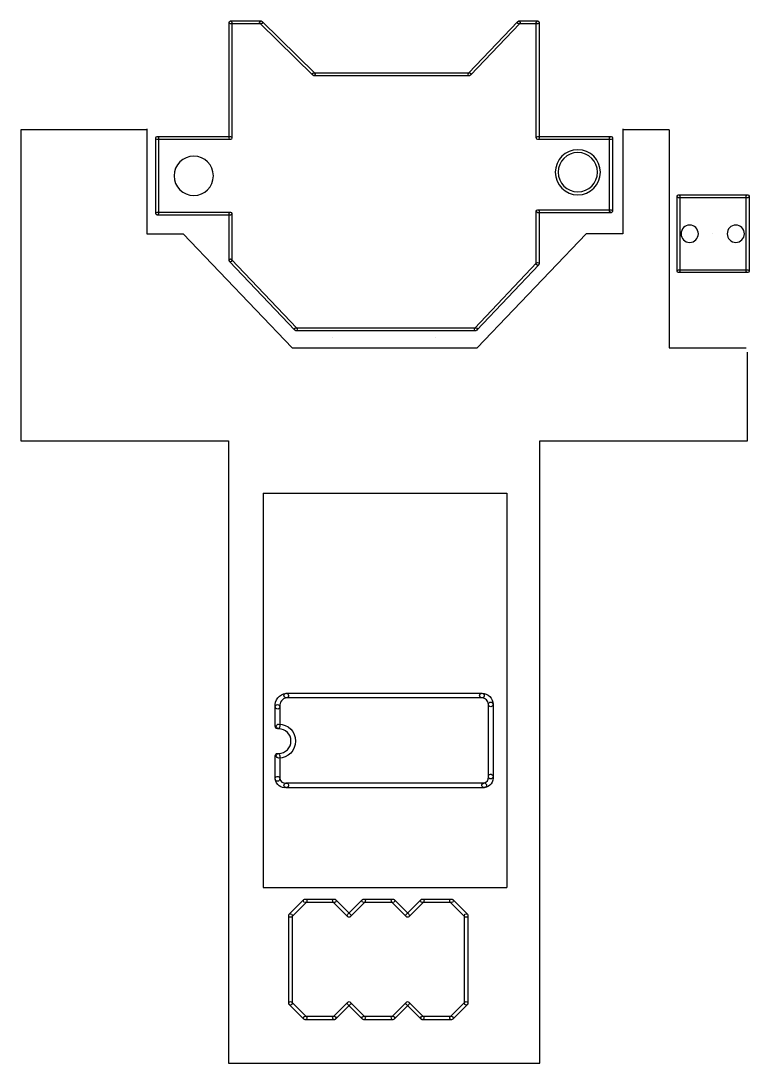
# Model space of a CAD drawing. Header units: inches. Extents: x 5 to 145, y -76 to 99.
# Drawn here: x 77.13 to 108.71, y -73.69 to -28.47 of the extents above; entities that cross this region are included whole.
import ezdxf

# ---------------------------------------------------------------- set-up
doc = ezdxf.new("R2010")
doc.units = ezdxf.units.IN
doc.header["$MEASUREMENT"] = 0
doc.layers.add('24', color=7, linetype='Continuous')

# ---------------------------------------------------------------- blocks, each defined once
blk = doc.blocks.new('block 21')
at = {"layer": '24', "color": 7, "lineweight": 25}
for points in [[(87.64, -48.954), (87.64, -66.074)], [(87.64, -48.954), (98.203, -48.954)], [(98.203, -48.954), (98.203, -66.074)], [(87.64, -66.074), (98.203, -66.074)]]:
    blk.add_lwpolyline(points, dxfattribs=at)
blk = doc.blocks.new('block 23')
at = {"layer": '24', "color": 7, "lineweight": 25}
blk.add_lwpolyline([(108.633, -46.69), (108.633, -42.844)], dxfattribs=at)
blk = doc.blocks.new('block 24')
at = {"layer": '24', "color": 7, "lineweight": 25}
blk.add_lwpolyline([(77.133, -33.19), (77.133, -46.69)], dxfattribs=at)
blk = doc.blocks.new('block 25')
at = {"layer": '24', "color": 7, "lineweight": 25}
blk.add_lwpolyline([(86.133, -73.69), (99.633, -73.69)], dxfattribs=at)
blk = doc.blocks.new('block 26')
at = {"layer": '24', "color": 7, "lineweight": 25}
blk.add_lwpolyline([(77.133, -46.69), (86.133, -46.69)], dxfattribs=at)
blk = doc.blocks.new('block 27')
at = {"layer": '24', "color": 7, "lineweight": 25}
blk.add_lwpolyline([(86.133, -46.69), (86.133, -73.69)], dxfattribs=at)
blk = doc.blocks.new('block 28')
at = {"layer": '24', "color": 7, "lineweight": 25}
blk.add_lwpolyline([(99.633, -73.69), (99.633, -46.69)], dxfattribs=at)
blk = doc.blocks.new('block 29')
at = {"layer": '24', "color": 7, "lineweight": 25}
blk.add_lwpolyline([(99.633, -46.69), (108.633, -46.69)], dxfattribs=at)
blk = doc.blocks.new('block 30')
at = {"layer": '24', "color": 7, "lineweight": 25}
blk.add_lwpolyline([(105.249, -33.19), (103.233, -33.19)], dxfattribs=at)
blk = doc.blocks.new('block 31')
at = {"layer": '24', "color": 7, "lineweight": 25}
blk.add_lwpolyline([(82.589, -33.19), (77.133, -33.19)], dxfattribs=at)
blk = doc.blocks.new('block 32')
at = {"layer": '24', "color": 7, "lineweight": 25}
for points in [[(82.589, -33.157), (82.589, -37.705)], [(82.589, -37.705), (84.175, -37.705)], [(88.899, -42.655), (84.175, -37.705)]]:
    blk.add_lwpolyline(points, dxfattribs=at)
blk = doc.blocks.new('block 33')
at = {"layer": '24', "color": 7, "lineweight": 25}
for points in [[(103.233, -33.157), (103.233, -37.705)], [(96.923, -42.655), (101.648, -37.705)], [(103.233, -37.705), (101.648, -37.705)]]:
    blk.add_lwpolyline(points, dxfattribs=at)
blk = doc.blocks.new('block 22')
at = {"layer": '24', "color": 7, "lineweight": 25}
for points in [[(105.249, -33.19), (105.249, -42.655)], [(88.899, -42.655), (96.923, -42.655)], [(105.249, -42.655), (108.584, -42.655)]]:
    blk.add_lwpolyline(points, dxfattribs=at)
at = {"layer": '24'}
for name in ['block 24', 'block 31', 'block 32', 'block 33', 'block 30', 'block 23', 'block 26', 'block 27', 'block 28', 'block 29', 'block 25']:
    blk.add_blockref(name, (0, 0), dxfattribs=at)
blk = doc.blocks.new('block 20')
at = {"layer": '24'}
for name in ['block 22', 'block 21']:
    blk.add_blockref(name, (0, 0), dxfattribs=at)
blk = doc.blocks.new('block 108')
at = {"layer": '24', "color": 7, "lineweight": 25}
blk.add_open_spline([(107.758, -37.705), (107.758, -37.498), (107.926, -37.33), (108.133, -37.33), (108.34, -37.33), (108.508, -37.498), (108.508, -37.705), (108.508, -37.912), (108.34, -38.08), (108.133, -38.08), (107.926, -38.08), (107.758, -37.912), (107.758, -37.705), (107.758, -37.705), (107.758, -37.705), (107.758, -37.705)], degree=3, knots=[0, 0, 0, 0, 1, 1, 1, 2, 2, 2, 3, 3, 3, 4, 4, 4, 5, 5, 5, 5], dxfattribs=at)
blk = doc.blocks.new('block 109')
at = {"layer": '24', "color": 7, "lineweight": 25}
blk.add_open_spline([(105.758, -37.705), (105.758, -37.498), (105.926, -37.33), (106.133, -37.33), (106.34, -37.33), (106.508, -37.498), (106.508, -37.705), (106.508, -37.912), (106.34, -38.08), (106.133, -38.08), (105.926, -38.08), (105.758, -37.912), (105.758, -37.705), (105.758, -37.705), (105.758, -37.705), (105.758, -37.705)], degree=3, knots=[0, 0, 0, 0, 1, 1, 1, 2, 2, 2, 3, 3, 3, 4, 4, 4, 5, 5, 5, 5], dxfattribs=at)
blk = doc.blocks.new('block 110')
at = {"layer": '24', "lineweight": 0}
blk.add_lwpolyline([(107.133, -37.69), (107.133, -37.69)], dxfattribs=at)
blk = doc.blocks.new('block 111')
at = {"layer": '24', "color": 7, "lineweight": 25}
blk.add_open_spline([(83.043, -36.893), (83.043, -36.893), (86.223, -36.893), (86.223, -36.893), (86.258, -36.893), (86.287, -36.865), (86.287, -36.83), (86.287, -36.795), (86.258, -36.766), (86.223, -36.766), (86.223, -36.766), (83.043, -36.766), (83.043, -36.766), (83.008, -36.766), (82.98, -36.795), (82.98, -36.83), (82.98, -36.865), (83.008, -36.893), (83.043, -36.893)], degree=3, knots=[0, 0, 0, 0, 1, 1, 1, 2, 2, 2, 3, 3, 3, 4, 4, 4, 5, 5, 5, 6, 6, 6, 6], dxfattribs=at)
blk = doc.blocks.new('block 112')
at = {"layer": '24', "color": 7, "lineweight": 25}
blk.add_open_spline([(86.16, -36.83), (86.16, -36.83), (86.16, -38.862), (86.16, -38.862), (86.16, -38.897), (86.188, -38.925), (86.223, -38.925), (86.258, -38.925), (86.287, -38.897), (86.287, -38.862), (86.287, -38.862), (86.287, -36.83), (86.287, -36.83), (86.287, -36.795), (86.258, -36.766), (86.223, -36.766), (86.188, -36.766), (86.16, -36.795), (86.16, -36.83)], degree=3, knots=[0, 0, 0, 0, 1, 1, 1, 2, 2, 2, 3, 3, 3, 4, 4, 4, 5, 5, 5, 6, 6, 6, 6], dxfattribs=at)
blk = doc.blocks.new('block 113')
at = {"layer": '24', "color": 7, "lineweight": 25}
blk.add_open_spline([(86.177, -38.906), (86.177, -38.906), (89.011, -41.894), (89.011, -41.894), (89.035, -41.919), (89.075, -41.92), (89.101, -41.896), (89.126, -41.872), (89.127, -41.832), (89.103, -41.806), (89.103, -41.806), (86.269, -38.818), (86.269, -38.818), (86.245, -38.793), (86.205, -38.792), (86.179, -38.816), (86.154, -38.84), (86.153, -38.88), (86.177, -38.906)], degree=3, knots=[0, 0, 0, 0, 1, 1, 1, 2, 2, 2, 3, 3, 3, 4, 4, 4, 5, 5, 5, 6, 6, 6, 6], dxfattribs=at)
blk = doc.blocks.new('block 114')
at = {"layer": '24', "color": 7, "lineweight": 25}
blk.add_open_spline([(89.057, -41.913), (89.057, -41.913), (96.863, -41.913), (96.863, -41.913), (96.898, -41.913), (96.927, -41.885), (96.927, -41.85), (96.927, -41.815), (96.898, -41.786), (96.863, -41.786), (96.863, -41.786), (89.057, -41.786), (89.057, -41.786), (89.022, -41.786), (88.994, -41.815), (88.994, -41.85), (88.994, -41.885), (89.022, -41.913), (89.057, -41.913)], degree=3, knots=[0, 0, 0, 0, 1, 1, 1, 2, 2, 2, 3, 3, 3, 4, 4, 4, 5, 5, 5, 6, 6, 6, 6], dxfattribs=at)
blk = doc.blocks.new('block 115')
at = {"layer": '24', "color": 7, "lineweight": 25}
blk.add_open_spline([(96.909, -41.894), (96.909, -41.894), (99.589, -39.06), (99.589, -39.06), (99.613, -39.034), (99.612, -38.994), (99.587, -38.97), (99.561, -38.946), (99.521, -38.947), (99.497, -38.972), (99.497, -38.972), (96.817, -41.806), (96.817, -41.806), (96.793, -41.832), (96.794, -41.872), (96.82, -41.896), (96.845, -41.92), (96.885, -41.919), (96.909, -41.894)], degree=3, knots=[0, 0, 0, 0, 1, 1, 1, 2, 2, 2, 3, 3, 3, 4, 4, 4, 5, 5, 5, 6, 6, 6, 6], dxfattribs=at)
blk = doc.blocks.new('block 116')
at = {"layer": '24', "color": 7, "lineweight": 25}
blk.add_open_spline([(99.607, -39.016), (99.607, -39.016), (99.607, -36.73), (99.607, -36.73), (99.607, -36.695), (99.578, -36.666), (99.543, -36.666), (99.508, -36.666), (99.48, -36.695), (99.48, -36.73), (99.48, -36.73), (99.48, -39.016), (99.48, -39.016), (99.48, -39.051), (99.508, -39.079), (99.543, -39.079), (99.578, -39.079), (99.607, -39.051), (99.607, -39.016)], degree=3, knots=[0, 0, 0, 0, 1, 1, 1, 2, 2, 2, 3, 3, 3, 4, 4, 4, 5, 5, 5, 6, 6, 6, 6], dxfattribs=at)
blk = doc.blocks.new('block 117')
at = {"layer": '24', "color": 7, "lineweight": 25}
blk.add_open_spline([(99.543, -36.793), (99.543, -36.793), (102.723, -36.793), (102.723, -36.793), (102.758, -36.793), (102.787, -36.765), (102.787, -36.73), (102.787, -36.695), (102.758, -36.666), (102.723, -36.666), (102.723, -36.666), (99.543, -36.666), (99.543, -36.666), (99.508, -36.666), (99.48, -36.695), (99.48, -36.73), (99.48, -36.765), (99.508, -36.793), (99.543, -36.793)], degree=3, knots=[0, 0, 0, 0, 1, 1, 1, 2, 2, 2, 3, 3, 3, 4, 4, 4, 5, 5, 5, 6, 6, 6, 6], dxfattribs=at)
blk = doc.blocks.new('block 118')
at = {"layer": '24', "color": 7, "lineweight": 25}
blk.add_open_spline([(102.787, -36.73), (102.787, -36.73), (102.787, -33.55), (102.787, -33.55), (102.787, -33.515), (102.758, -33.486), (102.723, -33.486), (102.688, -33.486), (102.66, -33.515), (102.66, -33.55), (102.66, -33.55), (102.66, -36.73), (102.66, -36.73), (102.66, -36.765), (102.688, -36.793), (102.723, -36.793), (102.758, -36.793), (102.787, -36.765), (102.787, -36.73)], degree=3, knots=[0, 0, 0, 0, 1, 1, 1, 2, 2, 2, 3, 3, 3, 4, 4, 4, 5, 5, 5, 6, 6, 6, 6], dxfattribs=at)
blk = doc.blocks.new('block 119')
at = {"layer": '24', "color": 7, "lineweight": 25}
blk.add_open_spline([(102.723, -33.486), (102.723, -33.486), (99.543, -33.486), (99.543, -33.486), (99.508, -33.486), (99.48, -33.515), (99.48, -33.55), (99.48, -33.585), (99.508, -33.613), (99.543, -33.613), (99.543, -33.613), (102.723, -33.613), (102.723, -33.613), (102.758, -33.613), (102.787, -33.585), (102.787, -33.55), (102.787, -33.515), (102.758, -33.486), (102.723, -33.486)], degree=3, knots=[0, 0, 0, 0, 1, 1, 1, 2, 2, 2, 3, 3, 3, 4, 4, 4, 5, 5, 5, 6, 6, 6, 6], dxfattribs=at)
blk = doc.blocks.new('block 120')
at = {"layer": '24', "color": 7, "lineweight": 25}
blk.add_open_spline([(99.607, -33.55), (99.607, -33.55), (99.607, -28.538), (99.607, -28.538), (99.607, -28.503), (99.578, -28.474), (99.543, -28.474), (99.508, -28.474), (99.48, -28.503), (99.48, -28.538), (99.48, -28.538), (99.48, -33.55), (99.48, -33.55), (99.48, -33.585), (99.508, -33.613), (99.543, -33.613), (99.578, -33.613), (99.607, -33.585), (99.607, -33.55)], degree=3, knots=[0, 0, 0, 0, 1, 1, 1, 2, 2, 2, 3, 3, 3, 4, 4, 4, 5, 5, 5, 6, 6, 6, 6], dxfattribs=at)
blk = doc.blocks.new('block 121')
at = {"layer": '24', "color": 7, "lineweight": 25}
blk.add_open_spline([(99.543, -28.474), (99.543, -28.474), (98.725, -28.474), (98.725, -28.474), (98.69, -28.474), (98.662, -28.503), (98.662, -28.538), (98.662, -28.573), (98.69, -28.601), (98.725, -28.601), (98.725, -28.601), (99.543, -28.601), (99.543, -28.601), (99.578, -28.601), (99.607, -28.573), (99.607, -28.538), (99.607, -28.503), (99.578, -28.474), (99.543, -28.474)], degree=3, knots=[0, 0, 0, 0, 1, 1, 1, 2, 2, 2, 3, 3, 3, 4, 4, 4, 5, 5, 5, 6, 6, 6, 6], dxfattribs=at)
blk = doc.blocks.new('block 122')
at = {"layer": '24', "color": 7, "lineweight": 25}
blk.add_open_spline([(98.679, -28.494), (98.679, -28.494), (96.539, -30.742), (96.539, -30.742), (96.515, -30.768), (96.516, -30.808), (96.541, -30.832), (96.567, -30.856), (96.607, -30.855), (96.631, -30.83), (96.631, -30.83), (98.771, -28.582), (98.771, -28.582), (98.795, -28.556), (98.794, -28.516), (98.769, -28.492), (98.744, -28.468), (98.703, -28.469), (98.679, -28.494)], degree=3, knots=[0, 0, 0, 0, 1, 1, 1, 2, 2, 2, 3, 3, 3, 4, 4, 4, 5, 5, 5, 6, 6, 6, 6], dxfattribs=at)
blk = doc.blocks.new('block 123')
at = {"layer": '24', "color": 7, "lineweight": 25}
blk.add_open_spline([(96.585, -30.722), (96.585, -30.722), (89.835, -30.722), (89.835, -30.722), (89.8, -30.722), (89.772, -30.751), (89.772, -30.786), (89.772, -30.821), (89.8, -30.849), (89.835, -30.849), (89.835, -30.849), (96.585, -30.849), (96.585, -30.849), (96.62, -30.849), (96.649, -30.821), (96.649, -30.786), (96.649, -30.751), (96.62, -30.722), (96.585, -30.722)], degree=3, knots=[0, 0, 0, 0, 1, 1, 1, 2, 2, 2, 3, 3, 3, 4, 4, 4, 5, 5, 5, 6, 6, 6, 6], dxfattribs=at)
blk = doc.blocks.new('block 124')
at = {"layer": '24', "color": 7, "lineweight": 25}
blk.add_open_spline([(89.88, -30.741), (89.88, -30.741), (87.594, -28.493), (87.594, -28.493), (87.569, -28.468), (87.528, -28.468), (87.504, -28.493), (87.479, -28.518), (87.48, -28.559), (87.505, -28.583), (87.505, -28.583), (89.791, -30.831), (89.791, -30.831), (89.816, -30.856), (89.856, -30.855), (89.88, -30.83), (89.905, -30.805), (89.905, -30.765), (89.88, -30.741)], degree=3, knots=[0, 0, 0, 0, 1, 1, 1, 2, 2, 2, 3, 3, 3, 4, 4, 4, 5, 5, 5, 6, 6, 6, 6], dxfattribs=at)
blk = doc.blocks.new('block 125')
at = {"layer": '24', "color": 7, "lineweight": 25}
blk.add_open_spline([(87.549, -28.474), (87.549, -28.474), (86.223, -28.474), (86.223, -28.474), (86.188, -28.474), (86.16, -28.503), (86.16, -28.538), (86.16, -28.573), (86.188, -28.601), (86.223, -28.601), (86.223, -28.601), (87.549, -28.601), (87.549, -28.601), (87.584, -28.601), (87.613, -28.573), (87.613, -28.538), (87.613, -28.503), (87.584, -28.474), (87.549, -28.474)], degree=3, knots=[0, 0, 0, 0, 1, 1, 1, 2, 2, 2, 3, 3, 3, 4, 4, 4, 5, 5, 5, 6, 6, 6, 6], dxfattribs=at)
blk = doc.blocks.new('block 126')
at = {"layer": '24', "color": 7, "lineweight": 25}
blk.add_open_spline([(86.16, -28.538), (86.16, -28.538), (86.16, -33.55), (86.16, -33.55), (86.16, -33.585), (86.188, -33.613), (86.223, -33.613), (86.258, -33.613), (86.287, -33.585), (86.287, -33.55), (86.287, -33.55), (86.287, -28.538), (86.287, -28.538), (86.287, -28.503), (86.258, -28.474), (86.223, -28.474), (86.188, -28.474), (86.16, -28.503), (86.16, -28.538)], degree=3, knots=[0, 0, 0, 0, 1, 1, 1, 2, 2, 2, 3, 3, 3, 4, 4, 4, 5, 5, 5, 6, 6, 6, 6], dxfattribs=at)
blk = doc.blocks.new('block 127')
at = {"layer": '24', "color": 7, "lineweight": 25}
blk.add_open_spline([(86.223, -33.486), (86.223, -33.486), (83.043, -33.486), (83.043, -33.486), (83.008, -33.486), (82.98, -33.515), (82.98, -33.55), (82.98, -33.585), (83.008, -33.613), (83.043, -33.613), (83.043, -33.613), (86.223, -33.613), (86.223, -33.613), (86.258, -33.613), (86.287, -33.585), (86.287, -33.55), (86.287, -33.515), (86.258, -33.486), (86.223, -33.486)], degree=3, knots=[0, 0, 0, 0, 1, 1, 1, 2, 2, 2, 3, 3, 3, 4, 4, 4, 5, 5, 5, 6, 6, 6, 6], dxfattribs=at)
blk = doc.blocks.new('block 128')
at = {"layer": '24', "color": 7, "lineweight": 25}
blk.add_open_spline([(82.98, -33.55), (82.98, -33.55), (82.98, -36.83), (82.98, -36.83), (82.98, -36.865), (83.008, -36.893), (83.043, -36.893), (83.078, -36.893), (83.107, -36.865), (83.107, -36.83), (83.107, -36.83), (83.107, -33.55), (83.107, -33.55), (83.107, -33.515), (83.078, -33.486), (83.043, -33.486), (83.008, -33.486), (82.98, -33.515), (82.98, -33.55)], degree=3, knots=[0, 0, 0, 0, 1, 1, 1, 2, 2, 2, 3, 3, 3, 4, 4, 4, 5, 5, 5, 6, 6, 6, 6], dxfattribs=at)
blk = doc.blocks.new('block 129')
at = {"layer": '24', "color": 7, "lineweight": 25}
blk.add_open_spline([(83.777, -35.19), (83.777, -34.719), (84.158, -34.338), (84.629, -34.338), (85.1, -34.338), (85.481, -34.719), (85.481, -35.19), (85.481, -35.661), (85.1, -36.042), (84.629, -36.042), (84.158, -36.042), (83.777, -35.661), (83.777, -35.19), (83.777, -35.19), (83.777, -35.19), (83.777, -35.19)], degree=3, knots=[0, 0, 0, 0, 1, 1, 1, 2, 2, 2, 3, 3, 3, 4, 4, 4, 5, 5, 5, 5], dxfattribs=at)
blk = doc.blocks.new('block 130')
at = {"layer": '24', "color": 7, "lineweight": 25}
blk.add_open_spline([(100.431, -35.036), (100.431, -34.565), (100.812, -34.184), (101.283, -34.184), (101.754, -34.184), (102.135, -34.565), (102.135, -35.036), (102.135, -35.507), (101.754, -35.888), (101.283, -35.888), (100.812, -35.888), (100.431, -35.507), (100.431, -35.036), (100.431, -35.036), (100.431, -35.036), (100.431, -35.036)], degree=3, knots=[0, 0, 0, 0, 1, 1, 1, 2, 2, 2, 3, 3, 3, 4, 4, 4, 5, 5, 5, 5], dxfattribs=at)
blk = doc.blocks.new('block 131')
at = {"layer": '24', "color": 7, "lineweight": 25}
blk.add_open_spline([(100.304, -35.036), (100.304, -34.495), (100.742, -34.057), (101.283, -34.057), (101.824, -34.057), (102.262, -34.495), (102.262, -35.036), (102.262, -35.577), (101.824, -36.015), (101.283, -36.015), (100.742, -36.015), (100.304, -35.577), (100.304, -35.036), (100.304, -35.036), (100.304, -35.036), (100.304, -35.036)], degree=3, knots=[0, 0, 0, 0, 1, 1, 1, 2, 2, 2, 3, 3, 3, 4, 4, 4, 5, 5, 5, 5], dxfattribs=at)
blk = doc.blocks.new('block 132')
at = {"layer": '24', "color": 7, "lineweight": 25}
blk.add_open_spline([(105.647, -39.393), (105.647, -39.393), (108.647, -39.393), (108.647, -39.393), (108.682, -39.393), (108.711, -39.365), (108.711, -39.33), (108.711, -39.295), (108.682, -39.266), (108.647, -39.266), (108.647, -39.266), (105.647, -39.266), (105.647, -39.266), (105.612, -39.266), (105.584, -39.295), (105.584, -39.33), (105.584, -39.365), (105.612, -39.393), (105.647, -39.393)], degree=3, knots=[0, 0, 0, 0, 1, 1, 1, 2, 2, 2, 3, 3, 3, 4, 4, 4, 5, 5, 5, 6, 6, 6, 6], dxfattribs=at)
blk = doc.blocks.new('block 133')
at = {"layer": '24', "color": 7, "lineweight": 25}
blk.add_open_spline([(108.711, -39.33), (108.711, -39.33), (108.711, -36.08), (108.711, -36.08), (108.711, -36.045), (108.682, -36.016), (108.647, -36.016), (108.612, -36.016), (108.584, -36.045), (108.584, -36.08), (108.584, -36.08), (108.584, -39.33), (108.584, -39.33), (108.584, -39.365), (108.612, -39.393), (108.647, -39.393), (108.682, -39.393), (108.711, -39.365), (108.711, -39.33)], degree=3, knots=[0, 0, 0, 0, 1, 1, 1, 2, 2, 2, 3, 3, 3, 4, 4, 4, 5, 5, 5, 6, 6, 6, 6], dxfattribs=at)
blk = doc.blocks.new('block 134')
at = {"layer": '24', "color": 7, "lineweight": 25}
blk.add_open_spline([(108.647, -36.016), (108.647, -36.016), (105.647, -36.016), (105.647, -36.016), (105.612, -36.016), (105.584, -36.045), (105.584, -36.08), (105.584, -36.115), (105.612, -36.143), (105.647, -36.143), (105.647, -36.143), (108.647, -36.143), (108.647, -36.143), (108.682, -36.143), (108.711, -36.115), (108.711, -36.08), (108.711, -36.045), (108.682, -36.016), (108.647, -36.016)], degree=3, knots=[0, 0, 0, 0, 1, 1, 1, 2, 2, 2, 3, 3, 3, 4, 4, 4, 5, 5, 5, 6, 6, 6, 6], dxfattribs=at)
blk = doc.blocks.new('block 135')
at = {"layer": '24', "color": 7, "lineweight": 25}
blk.add_open_spline([(105.584, -36.08), (105.584, -36.08), (105.584, -39.33), (105.584, -39.33), (105.584, -39.365), (105.612, -39.393), (105.647, -39.393), (105.682, -39.393), (105.711, -39.365), (105.711, -39.33), (105.711, -39.33), (105.711, -36.08), (105.711, -36.08), (105.711, -36.045), (105.682, -36.016), (105.647, -36.016), (105.612, -36.016), (105.584, -36.045), (105.584, -36.08)], degree=3, knots=[0, 0, 0, 0, 1, 1, 1, 2, 2, 2, 3, 3, 3, 4, 4, 4, 5, 5, 5, 6, 6, 6, 6], dxfattribs=at)
blk = doc.blocks.new('block 136')
at = {"layer": '24', "color": 7, "lineweight": 25}
blk.add_open_spline([(89.458, -66.726), (89.458, -66.726), (90.728, -66.726), (90.728, -66.726), (90.77, -66.726), (90.804, -66.692), (90.804, -66.65), (90.804, -66.608), (90.77, -66.574), (90.728, -66.574), (90.728, -66.574), (89.458, -66.574), (89.458, -66.574), (89.416, -66.574), (89.382, -66.608), (89.382, -66.65), (89.382, -66.692), (89.416, -66.726), (89.458, -66.726)], degree=3, knots=[0, 0, 0, 0, 1, 1, 1, 2, 2, 2, 3, 3, 3, 4, 4, 4, 5, 5, 5, 6, 6, 6, 6], dxfattribs=at)
blk = doc.blocks.new('block 137')
at = {"layer": '24', "color": 7, "lineweight": 25}
blk.add_open_spline([(90.674, -66.704), (90.674, -66.704), (91.309, -67.339), (91.309, -67.339), (91.339, -67.369), (91.387, -67.369), (91.417, -67.339), (91.447, -67.309), (91.447, -67.261), (91.417, -67.231), (91.417, -67.231), (90.782, -66.596), (90.782, -66.596), (90.752, -66.566), (90.704, -66.566), (90.674, -66.596), (90.644, -66.626), (90.644, -66.674), (90.674, -66.704)], degree=3, knots=[0, 0, 0, 0, 1, 1, 1, 2, 2, 2, 3, 3, 3, 4, 4, 4, 5, 5, 5, 6, 6, 6, 6], dxfattribs=at)
blk = doc.blocks.new('block 138')
at = {"layer": '24', "color": 7, "lineweight": 25}
blk.add_open_spline([(91.417, -67.339), (91.417, -67.339), (92.052, -66.704), (92.052, -66.704), (92.082, -66.674), (92.082, -66.626), (92.052, -66.596), (92.022, -66.566), (91.974, -66.566), (91.944, -66.596), (91.944, -66.596), (91.309, -67.231), (91.309, -67.231), (91.279, -67.261), (91.279, -67.309), (91.309, -67.339), (91.339, -67.369), (91.387, -67.369), (91.417, -67.339)], degree=3, knots=[0, 0, 0, 0, 1, 1, 1, 2, 2, 2, 3, 3, 3, 4, 4, 4, 5, 5, 5, 6, 6, 6, 6], dxfattribs=at)
blk = doc.blocks.new('block 139')
at = {"layer": '24', "color": 7, "lineweight": 25}
blk.add_open_spline([(91.998, -66.726), (91.998, -66.726), (93.268, -66.726), (93.268, -66.726), (93.31, -66.726), (93.344, -66.692), (93.344, -66.65), (93.344, -66.608), (93.31, -66.574), (93.268, -66.574), (93.268, -66.574), (91.998, -66.574), (91.998, -66.574), (91.956, -66.574), (91.922, -66.608), (91.922, -66.65), (91.922, -66.692), (91.956, -66.726), (91.998, -66.726)], degree=3, knots=[0, 0, 0, 0, 1, 1, 1, 2, 2, 2, 3, 3, 3, 4, 4, 4, 5, 5, 5, 6, 6, 6, 6], dxfattribs=at)
blk = doc.blocks.new('block 140')
at = {"layer": '24', "color": 7, "lineweight": 25}
blk.add_open_spline([(93.214, -66.704), (93.214, -66.704), (93.849, -67.339), (93.849, -67.339), (93.879, -67.369), (93.927, -67.369), (93.957, -67.339), (93.987, -67.309), (93.987, -67.261), (93.957, -67.231), (93.957, -67.231), (93.322, -66.596), (93.322, -66.596), (93.292, -66.566), (93.244, -66.566), (93.214, -66.596), (93.184, -66.626), (93.184, -66.674), (93.214, -66.704)], degree=3, knots=[0, 0, 0, 0, 1, 1, 1, 2, 2, 2, 3, 3, 3, 4, 4, 4, 5, 5, 5, 6, 6, 6, 6], dxfattribs=at)
blk = doc.blocks.new('block 141')
at = {"layer": '24', "color": 7, "lineweight": 25}
blk.add_open_spline([(89.404, -66.596), (89.404, -66.596), (88.769, -67.231), (88.769, -67.231), (88.739, -67.261), (88.739, -67.309), (88.769, -67.339), (88.799, -67.369), (88.847, -67.369), (88.877, -67.339), (88.877, -67.339), (89.512, -66.704), (89.512, -66.704), (89.542, -66.674), (89.542, -66.626), (89.512, -66.596), (89.482, -66.566), (89.434, -66.566), (89.404, -66.596)], degree=3, knots=[0, 0, 0, 0, 1, 1, 1, 2, 2, 2, 3, 3, 3, 4, 4, 4, 5, 5, 5, 6, 6, 6, 6], dxfattribs=at)
blk = doc.blocks.new('block 142')
at = {"layer": '24', "color": 7, "lineweight": 25}
blk.add_open_spline([(93.957, -67.339), (93.957, -67.339), (94.592, -66.704), (94.592, -66.704), (94.622, -66.674), (94.622, -66.626), (94.592, -66.596), (94.562, -66.566), (94.514, -66.566), (94.484, -66.596), (94.484, -66.596), (93.849, -67.231), (93.849, -67.231), (93.819, -67.261), (93.819, -67.309), (93.849, -67.339), (93.879, -67.369), (93.927, -67.369), (93.957, -67.339)], degree=3, knots=[0, 0, 0, 0, 1, 1, 1, 2, 2, 2, 3, 3, 3, 4, 4, 4, 5, 5, 5, 6, 6, 6, 6], dxfattribs=at)
blk = doc.blocks.new('block 143')
at = {"layer": '24', "color": 7, "lineweight": 25}
blk.add_open_spline([(94.538, -66.726), (94.538, -66.726), (95.808, -66.726), (95.808, -66.726), (95.85, -66.726), (95.884, -66.692), (95.884, -66.65), (95.884, -66.608), (95.85, -66.574), (95.808, -66.574), (95.808, -66.574), (94.538, -66.574), (94.538, -66.574), (94.496, -66.574), (94.462, -66.608), (94.462, -66.65), (94.462, -66.692), (94.496, -66.726), (94.538, -66.726)], degree=3, knots=[0, 0, 0, 0, 1, 1, 1, 2, 2, 2, 3, 3, 3, 4, 4, 4, 5, 5, 5, 6, 6, 6, 6], dxfattribs=at)
blk = doc.blocks.new('block 144')
at = {"layer": '24', "color": 7, "lineweight": 25}
blk.add_open_spline([(95.754, -66.704), (95.754, -66.704), (96.389, -67.339), (96.389, -67.339), (96.419, -67.369), (96.467, -67.369), (96.497, -67.339), (96.527, -67.309), (96.527, -67.261), (96.497, -67.231), (96.497, -67.231), (95.862, -66.596), (95.862, -66.596), (95.832, -66.566), (95.784, -66.566), (95.754, -66.596), (95.724, -66.626), (95.724, -66.674), (95.754, -66.704)], degree=3, knots=[0, 0, 0, 0, 1, 1, 1, 2, 2, 2, 3, 3, 3, 4, 4, 4, 5, 5, 5, 6, 6, 6, 6], dxfattribs=at)
blk = doc.blocks.new('block 145')
at = {"layer": '24', "color": 7, "lineweight": 25}
blk.add_open_spline([(96.367, -67.285), (96.367, -67.285), (96.367, -71.095), (96.367, -71.095), (96.367, -71.137), (96.401, -71.171), (96.443, -71.171), (96.485, -71.171), (96.519, -71.137), (96.519, -71.095), (96.519, -71.095), (96.519, -67.285), (96.519, -67.285), (96.519, -67.243), (96.485, -67.209), (96.443, -67.209), (96.401, -67.209), (96.367, -67.243), (96.367, -67.285)], degree=3, knots=[0, 0, 0, 0, 1, 1, 1, 2, 2, 2, 3, 3, 3, 4, 4, 4, 5, 5, 5, 6, 6, 6, 6], dxfattribs=at)
blk = doc.blocks.new('block 146')
at = {"layer": '24', "color": 7, "lineweight": 25}
blk.add_open_spline([(91.309, -71.041), (91.309, -71.041), (90.674, -71.676), (90.674, -71.676), (90.644, -71.706), (90.644, -71.754), (90.674, -71.784), (90.704, -71.814), (90.752, -71.814), (90.782, -71.784), (90.782, -71.784), (91.417, -71.149), (91.417, -71.149), (91.447, -71.119), (91.447, -71.071), (91.417, -71.041), (91.387, -71.011), (91.339, -71.011), (91.309, -71.041)], degree=3, knots=[0, 0, 0, 0, 1, 1, 1, 2, 2, 2, 3, 3, 3, 4, 4, 4, 5, 5, 5, 6, 6, 6, 6], dxfattribs=at)
blk = doc.blocks.new('block 147')
at = {"layer": '24', "color": 7, "lineweight": 25}
blk.add_open_spline([(93.849, -71.041), (93.849, -71.041), (93.214, -71.676), (93.214, -71.676), (93.184, -71.706), (93.184, -71.754), (93.214, -71.784), (93.244, -71.814), (93.292, -71.814), (93.322, -71.784), (93.322, -71.784), (93.957, -71.149), (93.957, -71.149), (93.987, -71.119), (93.987, -71.071), (93.957, -71.041), (93.927, -71.011), (93.879, -71.011), (93.849, -71.041)], degree=3, knots=[0, 0, 0, 0, 1, 1, 1, 2, 2, 2, 3, 3, 3, 4, 4, 4, 5, 5, 5, 6, 6, 6, 6], dxfattribs=at)
blk = doc.blocks.new('block 148')
at = {"layer": '24', "color": 7, "lineweight": 25}
blk.add_open_spline([(93.268, -71.654), (93.268, -71.654), (91.998, -71.654), (91.998, -71.654), (91.956, -71.654), (91.922, -71.688), (91.922, -71.73), (91.922, -71.772), (91.956, -71.806), (91.998, -71.806), (91.998, -71.806), (93.268, -71.806), (93.268, -71.806), (93.31, -71.806), (93.344, -71.772), (93.344, -71.73), (93.344, -71.688), (93.31, -71.654), (93.268, -71.654)], degree=3, knots=[0, 0, 0, 0, 1, 1, 1, 2, 2, 2, 3, 3, 3, 4, 4, 4, 5, 5, 5, 6, 6, 6, 6], dxfattribs=at)
blk = doc.blocks.new('block 149')
at = {"layer": '24', "color": 7, "lineweight": 25}
blk.add_open_spline([(92.052, -71.676), (92.052, -71.676), (91.417, -71.041), (91.417, -71.041), (91.387, -71.011), (91.339, -71.011), (91.309, -71.041), (91.279, -71.071), (91.279, -71.119), (91.309, -71.149), (91.309, -71.149), (91.944, -71.784), (91.944, -71.784), (91.974, -71.814), (92.022, -71.814), (92.052, -71.784), (92.082, -71.754), (92.082, -71.706), (92.052, -71.676)], degree=3, knots=[0, 0, 0, 0, 1, 1, 1, 2, 2, 2, 3, 3, 3, 4, 4, 4, 5, 5, 5, 6, 6, 6, 6], dxfattribs=at)
blk = doc.blocks.new('block 150')
at = {"layer": '24', "color": 7, "lineweight": 25}
blk.add_open_spline([(88.747, -67.285), (88.747, -67.285), (88.747, -71.095), (88.747, -71.095), (88.747, -71.137), (88.781, -71.171), (88.823, -71.171), (88.865, -71.171), (88.899, -71.137), (88.899, -71.095), (88.899, -71.095), (88.899, -67.285), (88.899, -67.285), (88.899, -67.243), (88.865, -67.209), (88.823, -67.209), (88.781, -67.209), (88.747, -67.243), (88.747, -67.285)], degree=3, knots=[0, 0, 0, 0, 1, 1, 1, 2, 2, 2, 3, 3, 3, 4, 4, 4, 5, 5, 5, 6, 6, 6, 6], dxfattribs=at)
blk = doc.blocks.new('block 151')
at = {"layer": '24', "color": 7, "lineweight": 25}
blk.add_open_spline([(88.769, -71.149), (88.769, -71.149), (89.404, -71.784), (89.404, -71.784), (89.434, -71.814), (89.482, -71.814), (89.512, -71.784), (89.542, -71.754), (89.542, -71.706), (89.512, -71.676), (89.512, -71.676), (88.877, -71.041), (88.877, -71.041), (88.847, -71.011), (88.799, -71.011), (88.769, -71.041), (88.739, -71.071), (88.739, -71.119), (88.769, -71.149)], degree=3, knots=[0, 0, 0, 0, 1, 1, 1, 2, 2, 2, 3, 3, 3, 4, 4, 4, 5, 5, 5, 6, 6, 6, 6], dxfattribs=at)
blk = doc.blocks.new('block 152')
at = {"layer": '24', "color": 7, "lineweight": 25}
blk.add_open_spline([(90.728, -71.654), (90.728, -71.654), (89.458, -71.654), (89.458, -71.654), (89.416, -71.654), (89.382, -71.688), (89.382, -71.73), (89.382, -71.772), (89.416, -71.806), (89.458, -71.806), (89.458, -71.806), (90.728, -71.806), (90.728, -71.806), (90.77, -71.806), (90.804, -71.772), (90.804, -71.73), (90.804, -71.688), (90.77, -71.654), (90.728, -71.654)], degree=3, knots=[0, 0, 0, 0, 1, 1, 1, 2, 2, 2, 3, 3, 3, 4, 4, 4, 5, 5, 5, 6, 6, 6, 6], dxfattribs=at)
blk = doc.blocks.new('block 153')
at = {"layer": '24', "color": 7, "lineweight": 25}
blk.add_open_spline([(96.389, -71.041), (96.389, -71.041), (95.754, -71.676), (95.754, -71.676), (95.724, -71.706), (95.724, -71.754), (95.754, -71.784), (95.784, -71.814), (95.832, -71.814), (95.862, -71.784), (95.862, -71.784), (96.497, -71.149), (96.497, -71.149), (96.527, -71.119), (96.527, -71.071), (96.497, -71.041), (96.467, -71.011), (96.419, -71.011), (96.389, -71.041)], degree=3, knots=[0, 0, 0, 0, 1, 1, 1, 2, 2, 2, 3, 3, 3, 4, 4, 4, 5, 5, 5, 6, 6, 6, 6], dxfattribs=at)
blk = doc.blocks.new('block 154')
at = {"layer": '24', "color": 7, "lineweight": 25}
blk.add_open_spline([(95.808, -71.654), (95.808, -71.654), (94.538, -71.654), (94.538, -71.654), (94.496, -71.654), (94.462, -71.688), (94.462, -71.73), (94.462, -71.772), (94.496, -71.806), (94.538, -71.806), (94.538, -71.806), (95.808, -71.806), (95.808, -71.806), (95.85, -71.806), (95.884, -71.772), (95.884, -71.73), (95.884, -71.688), (95.85, -71.654), (95.808, -71.654)], degree=3, knots=[0, 0, 0, 0, 1, 1, 1, 2, 2, 2, 3, 3, 3, 4, 4, 4, 5, 5, 5, 6, 6, 6, 6], dxfattribs=at)
blk = doc.blocks.new('block 155')
at = {"layer": '24', "color": 7, "lineweight": 25}
blk.add_open_spline([(94.592, -71.676), (94.592, -71.676), (93.957, -71.041), (93.957, -71.041), (93.927, -71.011), (93.879, -71.011), (93.849, -71.041), (93.819, -71.071), (93.819, -71.119), (93.849, -71.149), (93.849, -71.149), (94.484, -71.784), (94.484, -71.784), (94.514, -71.814), (94.562, -71.814), (94.592, -71.784), (94.622, -71.754), (94.622, -71.706), (94.592, -71.676)], degree=3, knots=[0, 0, 0, 0, 1, 1, 1, 2, 2, 2, 3, 3, 3, 4, 4, 4, 5, 5, 5, 6, 6, 6, 6], dxfattribs=at)
blk = doc.blocks.new('block 156')
at = {"layer": '24', "color": 7, "lineweight": 25}
blk.add_open_spline([(97.125, -57.642), (97.125, -57.642), (88.641, -57.642), (88.641, -57.642), (88.585, -57.642), (88.54, -57.688), (88.54, -57.744), (88.54, -57.8), (88.585, -57.845), (88.641, -57.845), (88.641, -57.845), (97.125, -57.845), (97.125, -57.845), (97.181, -57.845), (97.227, -57.8), (97.227, -57.744), (97.227, -57.688), (97.181, -57.642), (97.125, -57.642)], degree=3, knots=[0, 0, 0, 0, 1, 1, 1, 2, 2, 2, 3, 3, 3, 4, 4, 4, 5, 5, 5, 6, 6, 6, 6], dxfattribs=at)
blk = doc.blocks.new('block 157')
at = {"layer": '24', "color": 7, "lineweight": 25}
blk.add_open_spline([(97.21, -61.536), (97.154, -61.544), (97.116, -61.596), (97.124, -61.651), (97.133, -61.707), (97.185, -61.745), (97.24, -61.737), (97.478, -61.701), (97.642, -61.478), (97.606, -61.24), (97.598, -61.185), (97.546, -61.146), (97.491, -61.155), (97.435, -61.163), (97.397, -61.215), (97.405, -61.27), (97.425, -61.398), (97.337, -61.517), (97.21, -61.536)], degree=3, knots=[0, 0, 0, 0, 1, 1, 1, 2, 2, 2, 3, 3, 3, 4, 4, 4, 5, 5, 5, 6, 6, 6, 6], dxfattribs=at)
blk = doc.blocks.new('block 158')
at = {"layer": '24', "color": 7, "lineweight": 25}
blk.add_open_spline([(88.653, -57.845), (88.709, -57.838), (88.749, -57.788), (88.742, -57.732), (88.736, -57.676), (88.685, -57.636), (88.63, -57.643), (88.336, -57.677), (88.125, -57.942), (88.159, -58.236), (88.166, -58.292), (88.216, -58.332), (88.272, -58.326), (88.328, -58.319), (88.368, -58.269), (88.361, -58.213), (88.34, -58.031), (88.471, -57.866), (88.653, -57.845)], degree=3, knots=[0, 0, 0, 0, 1, 1, 1, 2, 2, 2, 3, 3, 3, 4, 4, 4, 5, 5, 5, 6, 6, 6, 6], dxfattribs=at)
blk = doc.blocks.new('block 159')
at = {"layer": '24', "color": 7, "lineweight": 25}
blk.add_open_spline([(97.404, -58.125), (97.404, -58.181), (97.45, -58.226), (97.506, -58.226), (97.562, -58.226), (97.608, -58.181), (97.608, -58.125), (97.608, -57.858), (97.392, -57.642), (97.125, -57.642), (97.069, -57.642), (97.023, -57.688), (97.023, -57.744), (97.023, -57.8), (97.069, -57.845), (97.125, -57.845), (97.279, -57.845), (97.404, -57.97), (97.404, -58.125)], degree=3, knots=[0, 0, 0, 0, 1, 1, 1, 2, 2, 2, 3, 3, 3, 4, 4, 4, 5, 5, 5, 6, 6, 6, 6], dxfattribs=at)
blk = doc.blocks.new('block 160')
at = {"layer": '24', "color": 7, "lineweight": 25}
blk.add_open_spline([(88.361, -61.34), (88.352, -61.285), (88.301, -61.246), (88.245, -61.255), (88.19, -61.263), (88.151, -61.315), (88.16, -61.37), (88.196, -61.609), (88.418, -61.773), (88.656, -61.737), (88.712, -61.728), (88.75, -61.677), (88.742, -61.621), (88.733, -61.566), (88.682, -61.527), (88.626, -61.536), (88.499, -61.555), (88.38, -61.467), (88.361, -61.34)], degree=3, knots=[0, 0, 0, 0, 1, 1, 1, 2, 2, 2, 3, 3, 3, 4, 4, 4, 5, 5, 5, 6, 6, 6, 6], dxfattribs=at)
blk = doc.blocks.new('block 161')
at = {"layer": '24', "color": 7, "lineweight": 25}
blk.add_open_spline([(88.641, -61.738), (88.641, -61.738), (97.225, -61.738), (97.225, -61.738), (97.281, -61.738), (97.327, -61.692), (97.327, -61.636), (97.327, -61.58), (97.281, -61.535), (97.225, -61.535), (97.225, -61.535), (88.641, -61.535), (88.641, -61.535), (88.585, -61.535), (88.54, -61.58), (88.54, -61.636), (88.54, -61.692), (88.585, -61.738), (88.641, -61.738)], degree=3, knots=[0, 0, 0, 0, 1, 1, 1, 2, 2, 2, 3, 3, 3, 4, 4, 4, 5, 5, 5, 6, 6, 6, 6], dxfattribs=at)
blk = doc.blocks.new('block 162')
at = {"layer": '24', "color": 7, "lineweight": 25}
blk.add_open_spline([(97.608, -61.255), (97.608, -61.255), (97.608, -58.125), (97.608, -58.125), (97.608, -58.069), (97.562, -58.023), (97.506, -58.023), (97.45, -58.023), (97.404, -58.069), (97.404, -58.125), (97.404, -58.125), (97.404, -61.255), (97.404, -61.255), (97.404, -61.311), (97.45, -61.357), (97.506, -61.357), (97.562, -61.357), (97.608, -61.311), (97.608, -61.255)], degree=3, knots=[0, 0, 0, 0, 1, 1, 1, 2, 2, 2, 3, 3, 3, 4, 4, 4, 5, 5, 5, 6, 6, 6, 6], dxfattribs=at)
blk = doc.blocks.new('block 163')
at = {"layer": '24', "color": 7, "lineweight": 25}
blk.add_open_spline([(88.311, -60.249), (88.255, -60.249), (88.21, -60.294), (88.21, -60.35), (88.21, -60.406), (88.255, -60.452), (88.311, -60.452), (88.718, -60.452), (89.048, -60.122), (89.048, -59.715), (89.048, -59.309), (88.718, -58.979), (88.311, -58.979), (88.255, -58.979), (88.21, -59.024), (88.21, -59.08), (88.21, -59.136), (88.255, -59.182), (88.311, -59.182), (88.606, -59.182), (88.845, -59.421), (88.845, -59.715), (88.845, -60.01), (88.606, -60.249), (88.311, -60.249)], degree=3, knots=[0, 0, 0, 0, 1, 1, 1, 2, 2, 2, 3, 3, 3, 4, 4, 4, 5, 5, 5, 6, 6, 6, 7, 7, 7, 8, 8, 8, 8], dxfattribs=at)
blk = doc.blocks.new('block 164')
at = {"layer": '24', "color": 7, "lineweight": 25}
blk.add_open_spline([(88.159, -58.237), (88.159, -58.237), (88.159, -59.08), (88.159, -59.08), (88.159, -59.136), (88.204, -59.182), (88.26, -59.182), (88.316, -59.182), (88.362, -59.136), (88.362, -59.08), (88.362, -59.08), (88.362, -58.237), (88.362, -58.237), (88.362, -58.181), (88.316, -58.136), (88.26, -58.136), (88.204, -58.136), (88.159, -58.181), (88.159, -58.237)], degree=3, knots=[0, 0, 0, 0, 1, 1, 1, 2, 2, 2, 3, 3, 3, 4, 4, 4, 5, 5, 5, 6, 6, 6, 6], dxfattribs=at)
blk = doc.blocks.new('block 165')
at = {"layer": '24', "color": 7, "lineweight": 25}
blk.add_open_spline([(88.362, -61.355), (88.362, -61.355), (88.362, -60.35), (88.362, -60.35), (88.362, -60.294), (88.316, -60.249), (88.26, -60.249), (88.204, -60.249), (88.159, -60.294), (88.159, -60.35), (88.159, -60.35), (88.159, -61.355), (88.159, -61.355), (88.159, -61.411), (88.204, -61.457), (88.26, -61.457), (88.316, -61.457), (88.362, -61.411), (88.362, -61.355)], degree=3, knots=[0, 0, 0, 0, 1, 1, 1, 2, 2, 2, 3, 3, 3, 4, 4, 4, 5, 5, 5, 6, 6, 6, 6], dxfattribs=at)
blk = doc.blocks.new('block 166')
at = {"layer": '24', "lineweight": 0}
blk.add_lwpolyline([(99.633, -37.69), (99.633, -37.69)], dxfattribs=at)
blk = doc.blocks.new('block 167')
at = {"layer": '24', "lineweight": 0}
blk.add_lwpolyline([(86.133, -37.69), (86.133, -37.69)], dxfattribs=at)
blk = doc.blocks.new('block 168')
at = {"layer": '24', "lineweight": 0}
blk.add_lwpolyline([(95.133, -42.19), (95.133, -42.19)], dxfattribs=at)
blk = doc.blocks.new('block 169')
at = {"layer": '24', "lineweight": 0}
blk.add_lwpolyline([(90.633, -42.19), (90.633, -42.19)], dxfattribs=at)
blk = doc.blocks.new('block 107')
at = {"layer": '24'}
for name in ['block 125', 'block 126', 'block 124', 'block 122', 'block 121', 'block 120', 'block 123', 'block 127', 'block 128', 'block 119', 'block 118', 'block 129', 'block 131', 'block 130', 'block 134', 'block 135', 'block 133', 'block 111', 'block 112', 'block 116', 'block 117', 'block 109', 'block 108', 'block 167', 'block 166', 'block 110', 'block 113', 'block 115', 'block 132', 'block 114', 'block 169', 'block 168', 'block 158', 'block 156', 'block 159', 'block 164', 'block 162', 'block 163', 'block 165', 'block 160', 'block 157', 'block 161', 'block 141', 'block 136', 'block 137', 'block 138', 'block 139', 'block 140', 'block 142', 'block 143', 'block 144', 'block 150', 'block 145', 'block 151', 'block 146', 'block 149', 'block 147', 'block 155', 'block 153', 'block 152', 'block 148', 'block 154']:
    blk.add_blockref(name, (0, 0), dxfattribs=at)

msp = doc.modelspace()

# ---------------------------------------------------------------- block references
at = {"layer": '24'}
for name in ['block 107', 'block 20']:
    msp.add_blockref(name, (0, 0), dxfattribs=at)

doc.saveas('drawing.dxf')
